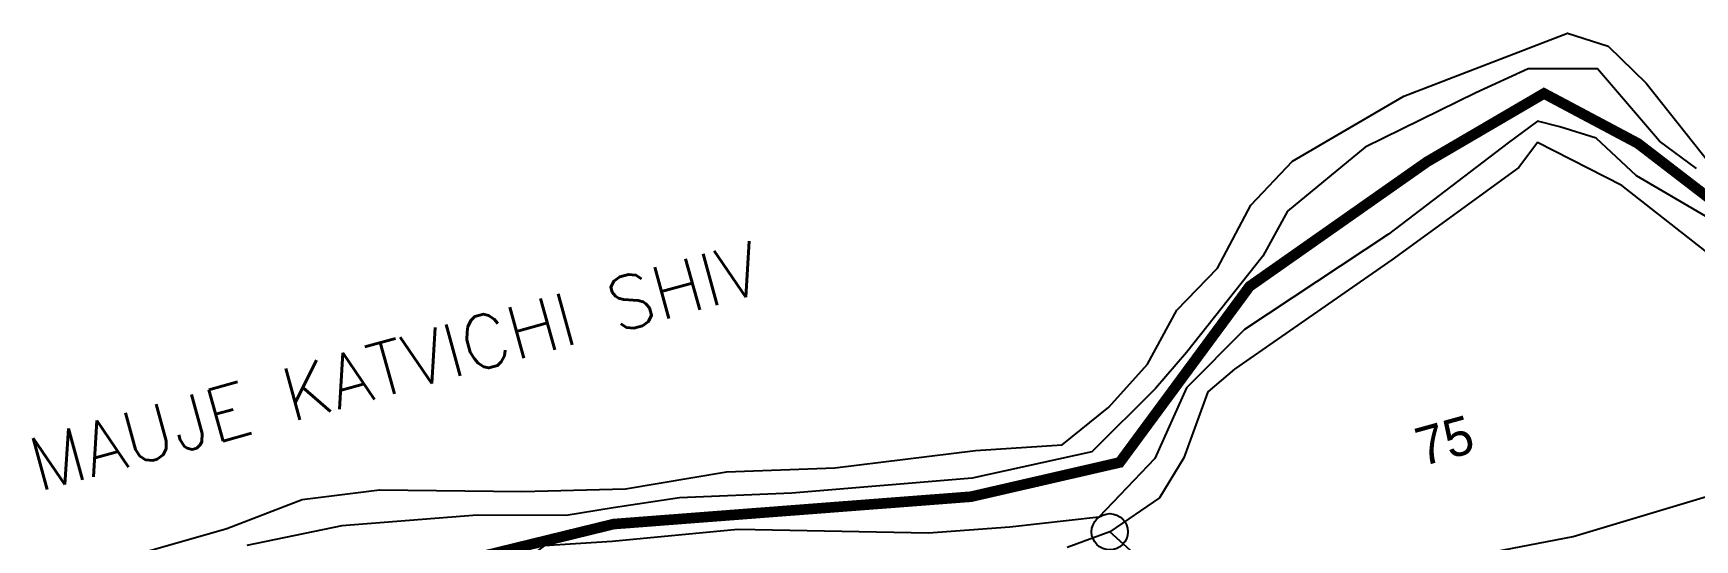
# Model space of a CAD drawing. Header units: metres. Extents: x 349190 to 354644, y 1756648 to 1760820.
# Drawn here: x 349725.7 to 350148.2, y 1758117.1 to 1758245.8 of the extents above; entities that cross this region are included whole.
import ezdxf

# ---------------------------------------------------------------- set-up
doc = ezdxf.new("R2010")
doc.units = ezdxf.units.M
doc.header["$MEASUREMENT"] = 0
doc.linetypes.add('DASHDOT', pattern=[1, 0.5, -0.25, 0, -0.25])
for name, color, linetype in [('LINE_WATER', 4, 'Continuous'), ('POLY_PARCEL', 6, 'Continuous'), ('POLY_WATER', 4, 'Continuous'), ('SYM_STONE', 1, 'Continuous'), ('TEXT_MAPOUT', 7, 'Continuous'), ('TEXT_PARCEL', 7, 'Continuous'), ('V_BOUND_STREAM_LINE', 7, 'DASHDOT')]:
    doc.layers.add(name, color=color, linetype=linetype)
doc.styles.get("Standard").update_dxf_attribs({"font": 'simplex.shx'})
doc.styles.add('TEXT_MAP', font='KRDEV050.TTF')

# ---------------------------------------------------------------- blocks, each defined once
blk = doc.blocks.new('STONE')
blk.add_circle((0, 0), 0.851)

msp = doc.modelspace()

# ---------------------------------------------------------------- linework, layer by layer
at = {"layer": 'LINE_WATER'}
for points in [[(350148.66, 1758211.36), (350139.19, 1758218.31), (350123.48, 1758236.74), (350105.82, 1758236.72), (350092.49, 1758230.64), (350064.37, 1758216.83), (350044.65, 1758200.53), (350038.34, 1758189.12), (350018.92, 1758164.67), (350011.04, 1758155.49), (349994.86, 1758139.4), (349964.45, 1758132.71), (349918.61, 1758128.9), (349890.04, 1758127.75), (349873.15, 1758125.2), (349861.21, 1758123.26), (349838.58, 1758123.32), (349804.17, 1758120.56), (349780, 1758115.59)], [(350179.48, 1758182.64), (350133.34, 1758209.5), (350123.15, 1758219.07), (350113.87, 1758222.01), (350108.21, 1758223.43), (350100.78, 1758217.96), (350070.31, 1758194.72), (350033.68, 1758170.46), (350018.96, 1758155.65), (350010.89, 1758137.72), (349996.7, 1758122.8), (349973.99, 1758120.25), (349953.34, 1758118.7), (349904.83, 1758119.63), (349872.91, 1758116.58), (349855.6, 1758115.54), (349817.84, 1758087.07), (349782.67, 1758056.87), (349774.63, 1758042.76), (349772.51, 1758030.49), (349767.91, 1758023.05), (349759.78, 1758017.61), (349739.74, 1758010.5)]]:
    msp.add_lwpolyline(points, dxfattribs=at)
at = {"layer": 'POLY_PARCEL'}
for points in [[(350017.96, 1758100.52), (350035.44, 1758104.92), (350038.59, 1758109.44), (350060.02, 1758110.21), (350077.59, 1758110.28), (350117.3, 1758117.89), (350161.33, 1758131.09), (350192.91, 1758141.6), (350287.92, 1758138.25), (350303.05, 1758155.23)], [(350017.96, 1758100.52), (350010.85, 1758108.82), (349999.43, 1758119.09)]]:
    msp.add_lwpolyline(points, dxfattribs=at)
at = {"layer": 'POLY_WATER'}
for points in [[(349740.29, 1758110), (349774.92, 1758119.93), (349794.07, 1758127.26), (349813.72, 1758129.76), (349849.94, 1758129.35), (349876.33, 1758129.98), (349902.02, 1758134.36), (349929.57, 1758135.3), (349965.29, 1758139.73), (349987.3, 1758141.22), (349999.22, 1758150.71), (350009.06, 1758161.71), (350016.52, 1758175.36), (350026.85, 1758186.08), (350035.32, 1758202.08), (350045.94, 1758213.29), (350074.2, 1758229.76), (350115.87, 1758245.77), (350126.21, 1758242.47), (350135.84, 1758233.1), (350151.74, 1758213.01)], [(350153.99, 1758188.05), (350129.68, 1758207.12), (350108.19, 1758218.01), (350103.42, 1758211.62), (350071.17, 1758188.2), (350031.15, 1758160.41), (350024.34, 1758154.61), (350018.3, 1758137.84), (350012.1, 1758127.74), (349999.43, 1758119.09), (349988.65, 1758115.13)]]:
    msp.add_lwpolyline(points, dxfattribs=at)
at = {"layer": 'V_BOUND_STREAM_LINE', "ltscale": 10, "const_width": 2.7}
msp.add_lwpolyline([(349817, 1758107.27), (349873.26, 1758121.04), (349964.15, 1758128), (350001.97, 1758136.7), (350034.99, 1758181.44), (350080.1, 1758213.09), (350109.86, 1758230.47), (350133.74, 1758217.78), (350155.99, 1758200.68)], dxfattribs=at)

# ---------------------------------------------------------------- block references
at = {"layer": 'SYM_STONE', "xscale": 5.406448492920397, "yscale": 5.406448492920397, "zscale": 5.406448492920397, "rotation": 15.36646372397121}
msp.add_blockref('STONE', (349999.43, 1758119.09), dxfattribs=at)

# ---------------------------------------------------------------- texts
at = {"layer": 'TEXT_MAPOUT'}
msp.add_text('MAUJE KATVICHI SHIV', height=13.5161, rotation=15.3665, dxfattribs=at).set_placement((349727.04, 1758129.25))
at = {"layer": 'TEXT_PARCEL', "style": 'TEXT_MAP'}
msp.add_text('75', height=9.732, rotation=15.3665, dxfattribs=at).set_placement((350078.86, 1758135.68))

doc.saveas('drawing.dxf')
